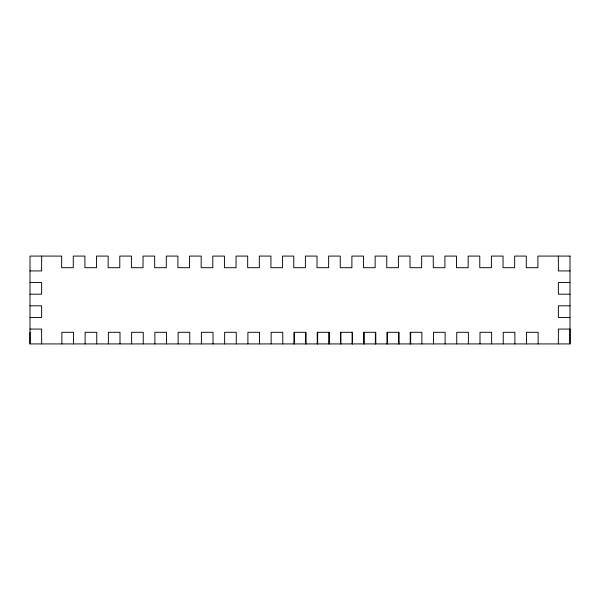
<?xml version="1.0" encoding="UTF-8"?>
<svg xmlns="http://www.w3.org/2000/svg" width="600" height="600" viewBox="0 0 600 600"><rect width="100%" height="100%" fill="white"/><g stroke="black" fill="none" stroke-linecap="round" stroke-linejoin="round"><path stroke-width="0.9" d="M558.375 343.92L558.375 329.07L570 329.07L570 343.92L30 343.92L30 256.08L61.65 256.08L61.65 267.705L73.275 267.705L73.275 256.08L84.907 256.08L84.907 267.705L96.532 267.705L96.532 256.08L108.157 256.08L108.157 267.705L119.782 267.705L119.782 256.08L131.415 256.08L131.415 267.705L143.04 267.705L143.04 256.08L154.665 256.08L154.665 267.705L166.29 267.705L166.29 256.08L177.922 256.08L177.922 267.705L189.547 267.705L189.547 256.08L201.173 256.08L201.173 267.705L212.798 267.705L212.798 256.08L224.423 256.08L224.423 267.705L236.055 267.705L236.055 256.08L247.68 256.08L247.68 267.705L259.305 267.705L259.305 256.08L270.93 256.08L270.93 267.705L282.562 267.705L282.562 256.08L293.76 256.08L293.76 267.705L305.385 267.705L305.385 256.08L317.01 256.08L317.01 267.705L328.635 267.705L328.635 256.08L340.26 256.08L340.26 267.705L351.892 267.705L351.892 256.08L363.517 256.08L363.517 267.705L375.142 267.705L375.142 256.08L386.768 256.08L386.768 267.705L398.4 267.705L398.4 256.08L410.025 256.08L410.025 267.705L421.65 267.705L421.65 256.08L433.275 256.08L433.275 267.705L444.908 267.705L444.908 256.08L456.533 256.08L456.533 267.705L468.158 267.705L468.158 256.08L479.783 256.08L479.783 267.705L491.415 267.705L491.415 256.08L503.04 256.08L503.04 267.705L514.665 267.705L514.665 256.08L526.29 256.08L526.29 267.705L537.915 267.705L537.915 256.08L570 256.08M30 270.93L41.625 270.93L41.625 256.08M570 270.93L558.375 270.93L558.375 256.08M30 282.562L41.625 282.562L41.625 294.188L30 294.188M570 282.562L558.375 282.562L558.375 294.188L570 294.188M30 305.812L41.625 305.812L41.625 317.438L30 317.438M570 305.812L558.375 305.812L558.375 317.438L570 317.438M30 329.07L41.625 329.07L41.625 343.92M570 256.08L570 343.92M538.132 343.92L538.132 332.295L526.507 332.295L526.507 343.92M514.882 343.92L514.882 332.295L503.25 332.295L503.25 343.92M491.625 343.92L491.625 332.295L480 332.295L480 343.92M468.375 343.92L468.375 332.295L456.743 332.295L456.743 343.92M445.118 343.92L445.118 332.295L433.493 332.295L433.493 343.92M421.868 343.92L421.868 332.295L410.243 332.295L410.243 343.92M410.67 332.295L410.67 343.92M399.045 343.92L399.045 332.295L386.985 332.295L386.985 343.92M398.61 332.295L398.61 343.92M387.412 332.295L387.412 343.92M375.788 343.92L375.788 332.295L363.735 332.295L363.735 343.92M375.36 332.295L375.36 343.92M364.163 332.295L364.163 343.92M352.538 343.92L352.538 332.295L340.478 332.295L340.478 343.92M352.103 332.295L352.103 343.92M340.905 332.295L340.905 343.92M329.28 343.92L329.28 332.295L317.228 332.295L317.228 343.92M328.853 332.295L328.853 343.92M317.655 332.295L317.655 343.92M306.03 343.92L306.03 332.295L293.97 332.295L293.97 343.92M305.595 332.295L305.595 343.92M294.405 332.295L294.405 343.92M282.772 343.92L282.772 332.295L271.147 332.295L271.147 343.92M259.522 343.92L259.522 332.295L247.897 332.295L247.897 343.92M236.265 343.92L236.265 332.295L224.64 332.295L224.64 343.92M213.015 343.92L213.015 332.295L201.39 332.295L201.39 343.92M189.757 343.92L189.757 332.295L178.132 332.295L178.132 343.92M166.507 343.92L166.507 332.295L154.882 332.295L154.882 343.92M143.25 343.92L143.25 332.295L131.625 332.295L131.625 343.92M120 343.92L120 332.295L108.375 332.295L108.375 343.92M96.75 343.92L96.75 332.295L85.117 332.295L85.117 343.92M73.492 343.92L73.492 332.295L61.867 332.295L61.867 343.92M30 332.295L30 343.92"/></g></svg>
